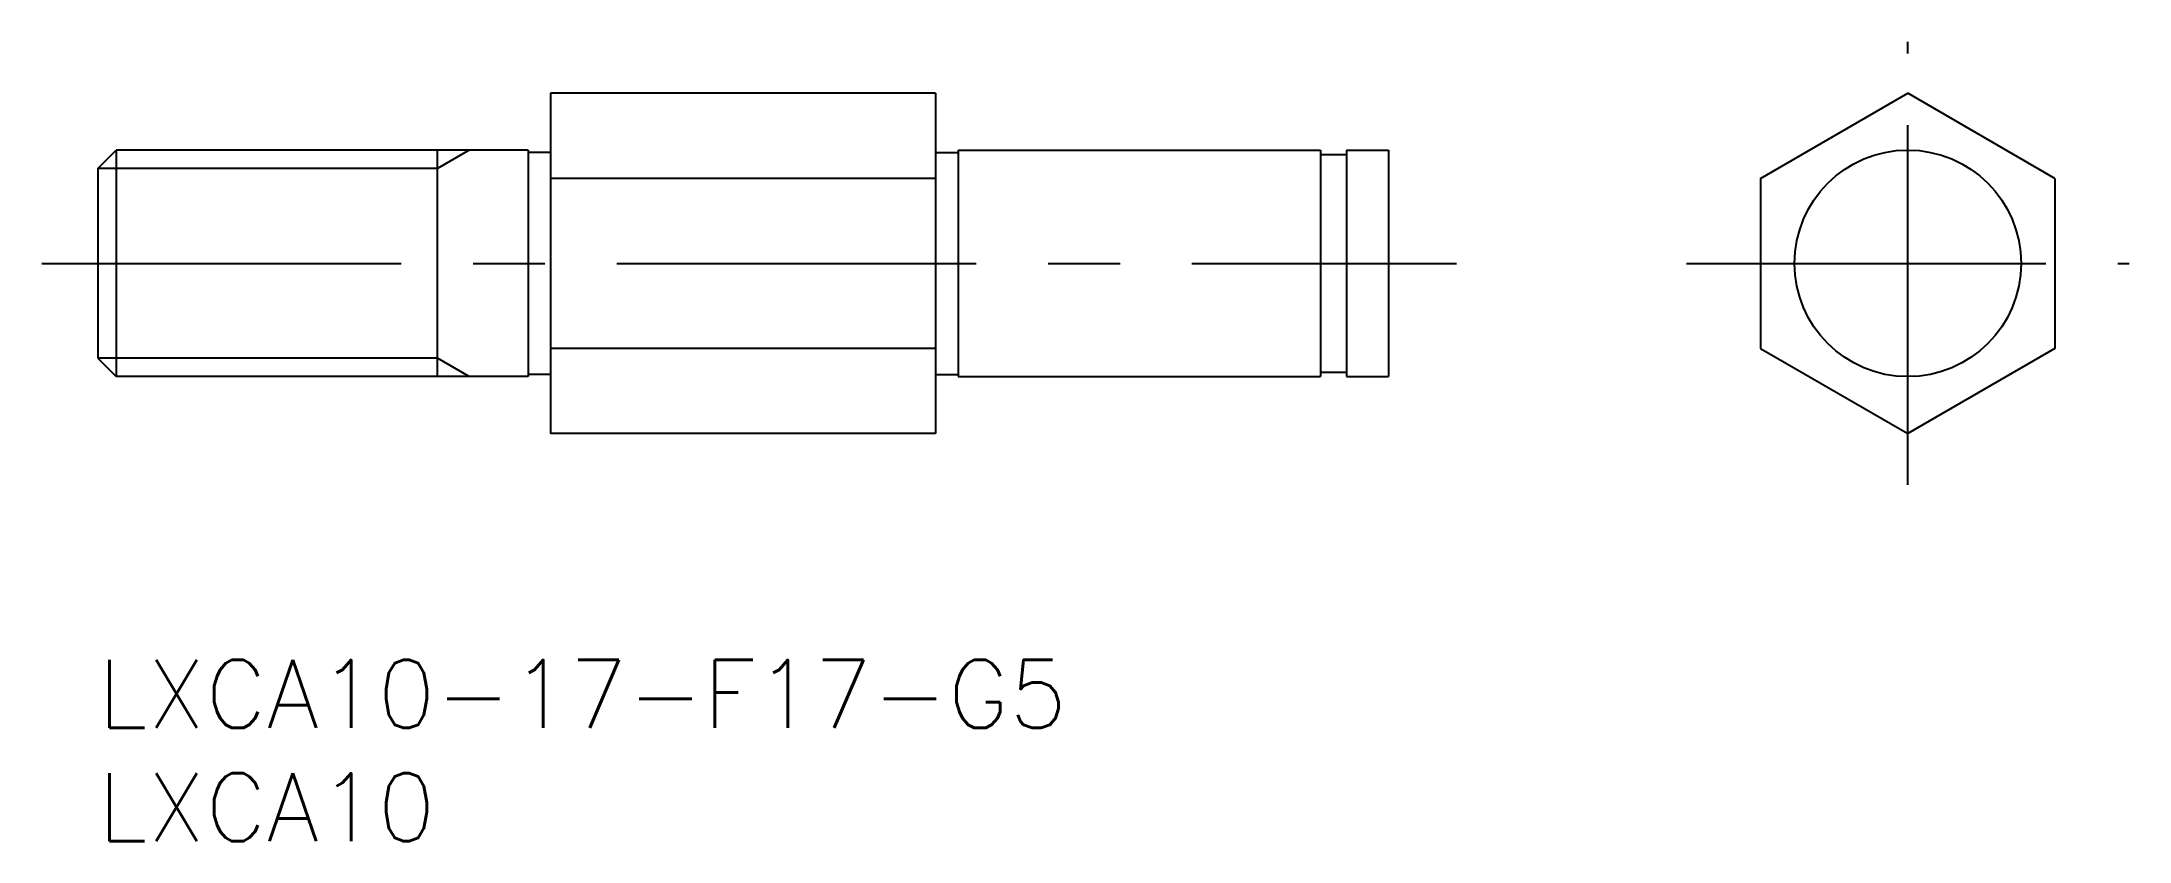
# Model space of a CAD drawing. Extents: x -2.5 to 89.7, y -8 to 27.3.
import ezdxf

# ---------------------------------------------------------------- set-up
doc = ezdxf.new("R2010")
doc.units = 0
doc.header["$LTSCALE"] = 0.5
doc.linetypes.add('CENTER', pattern=[50.8, 31.75, -6.35, 6.35, -6.35])
for name, color, linetype in [('MSM_CENTER', 1, 'CENTER'), ('MSM_CONTINUOUS', 7, 'CONTINUOUS'), ('MSM_NARROW', 5, 'CONTINUOUS'), ('MSM_PART_NUMBER', 7, 'CONTINUOUS')]:
    doc.layers.add(name, color=color, linetype=linetype)
doc.styles.get("Standard").update_dxf_attribs({"font": 'txt.shx', "height": 3, "bigfont": 'bigfont.shx'})

# ---------------------------------------------------------------- blocks, each defined once
blk = doc.blocks.new('*U8')
at = {"layer": 'MSM_PART_NUMBER'}
blk.add_text('LXCA10-17-F17-G5', height=3, dxfattribs=at).set_placement((0, -3))
blk = doc.blocks.new('*U9')
at = {"layer": 'MSM_PART_NUMBER'}
blk.add_text('LXCA10', height=3, dxfattribs=at).set_placement((0, -8))

msp = doc.modelspace()

# ---------------------------------------------------------------- linework, layer by layer
at = {"layer": 'MSM_CENTER'}
for p, q in [((79.942, 7.725), (79.942, 27.286)), ((-2.477, 17.506), (60.004, 17.506)), ((70.162, 17.506), (89.722, 17.506))]:
    msp.add_line(p, q, dxfattribs=at)
at = {"layer": 'MSM_CONTINUOUS'}
for p, q in [((20, 25.011), (20, 10)), ((37, 25.011), (20, 25.011)), ((37, 25.011), (37, 10)), ((73.442, 21.258), (79.942, 25.011)), ((86.442, 21.258), (79.942, 25.011)), ((0, 21.694), (0.812, 22.506)), ((0.812, 22.506), (0.812, 12.506)), ((19, 22.506), (0.812, 22.506)), ((15, 12.506), (15, 22.506)), ((19, 22.506), (19, 12.506)), ((20, 22.406), (19, 22.406)), ((37, 22.406), (38, 22.406)), ((38, 22.506), (54, 22.506)), ((38, 22.506), (38, 12.506)), ((54, 22.506), (54, 12.506)), ((54, 22.306), (55.15, 22.306)), ((55.15, 22.506), (55.15, 12.506)), ((55.15, 22.506), (57, 22.506)), ((57, 22.506), (57, 12.506)), ((0, 21.694), (0, 13.318)), ((37, 21.258), (20, 21.258)), ((73.442, 21.258), (73.442, 13.753)), ((86.442, 21.258), (86.442, 13.753)), ((0, 13.318), (0.812, 12.506)), ((37, 13.753), (20, 13.753)), ((73.442, 13.753), (79.942, 10)), ((86.442, 13.753), (79.942, 10)), ((19, 12.506), (0.812, 12.506)), ((20, 12.606), (19, 12.606)), ((37, 12.606), (38, 12.606)), ((38, 12.506), (54, 12.506)), ((54, 12.706), (55.15, 12.706)), ((55.15, 12.506), (57, 12.506)), ((37, 10), (20, 10))]:
    msp.add_line(p, q, dxfattribs=at)
msp.add_circle((79.942, 17.506), 5, dxfattribs=at)
at = {"layer": 'MSM_NARROW'}
for p, q in [((16.406, 22.506), (15, 21.694)), ((15, 21.694), (0, 21.694)), ((15, 13.318), (0, 13.318)), ((16.406, 12.506), (15, 13.318))]:
    msp.add_line(p, q, dxfattribs=at)

# ---------------------------------------------------------------- block references
at = {"layer": 'MSM_CONTINUOUS'}
for name in ['*U8', '*U9']:
    msp.add_blockref(name, (0, 0), dxfattribs=at)

doc.saveas('drawing.dxf')
